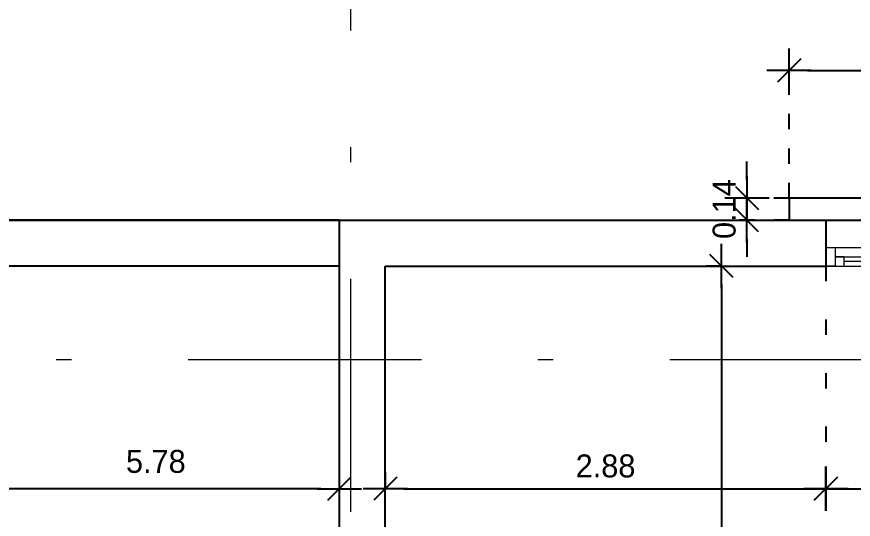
# Model space of a CAD drawing. Header units: metres. Extents: x 0 to 435, y 0 to 273.
# Drawn here: x 39.96 to 45.43, y 244.8 to 248.09 of the extents above; entities that cross this region are included whole.
import ezdxf

# ---------------------------------------------------------------- set-up
doc = ezdxf.new("R2010")
doc.units = ezdxf.units.M
doc.header["$MEASUREMENT"] = 0
for name, pattern in [('B4-PLANS$0$DASHDOT', [25.4, 12.7, -6.35, 0, -6.35]), ('B4-PLANS$0$DOT2', [0.125, 0, -0.125]), ('DOT2', [0.125, 0, -0.125])]:
    doc.linetypes.add(name, pattern=pattern)
doc.layers.get('0').update_dxf_attribs({"plot": 0})
for name, color, linetype in [('A-EDM', 2, 'Continuous'), ('A-IDM', 221, 'Continuous'), ('A-STONE', 2, 'Continuous'), ('A-WIN', 3, 'Continuous'), ('A-WL', 7, 'Continuous'), ('Dim License', 2, 'Continuous'), ('Slab', 3, 'Continuous')]:
    doc.layers.add(name, color=color, linetype=linetype)
doc.layers.add('Dote', color=1, linetype='B4-PLANS$0$DASHDOT', lineweight=15)
doc.styles.add('XARAB', font='xarab.shx')
doc.dimstyles.new('DIM100', dxfattribs={"dimtxt": 0.15, "dimasz": 0.12, "dimexe": 0.1, "dimexo": 0, "dimgap": 0.05, "dimtad": 1, "dimzin": 3, "dimdsep": 46, "dimtxsty": 'XARAB', "dimblk": 'DTICK', "dimcen": 0.09, "dimclrd": 256, "dimclre": 4, "dimclrt": 3, "dimadec": 0, "dimazin": 3, "dimtfac": 1, "dimtix": 1, "dimtmove": 2, "dimatfit": 0, "dimldrblk": 'DTICK', "dimfxl": 0.15, "dimtolj": 1, "dimtzin": 3, "dimlwd": -3, "dimlwe": -3, "dimarcsym": 0})

# ---------------------------------------------------------------- blocks, each defined once
blk = doc.blocks.new('B4-PLANS$0$AXES-B2')
at = {"layer": 'Dote', "ltscale": 0.1}
for p, q in [((0.085, 10.085), (0.085, -26.235)), ((-29.655, 1.775), (30.305, 1.775))]:
    blk.add_line(p, q, dxfattribs=at)
blk = doc.blocks.new('DTICK')
for p, q in [((0, 1.207), (0, -1.207)), ((-1.207, 0), (1.207, 0))]:
    blk.add_line(p, q)
at = {"color": 3}
blk.add_line((-0.629, -0.629), (0.629, 0.629), dxfattribs=at)
blk = doc.blocks.new('*D325')
at = {"layer": 'A-IDM', "color": 4, "linetype": 'DOT2', "lineweight": -3, "ltscale": 2, "transparency": 16777216}
for p, q in [((45.2479, 246.4562), (45.2479, 244.8998)), ((42.3679, 245.1062), (42.3679, 244.8998))]:
    blk.add_line(p, q, dxfattribs=at)
at = {"layer": 'A-IDM', "linetype": 'ByBlock', "lineweight": -3, "ltscale": 2, "transparency": 16777216}
blk.add_line((42.4879, 244.9998), (45.1279, 244.9998), dxfattribs=at)
at = {"layer": 'Defpoints', "color": 0, "linetype": 'ByBlock', "ltscale": 2, "transparency": 16777216}
for p in [(45.2479, 246.4562), (42.3679, 245.1062), (45.2479, 244.9998)]:
    blk.add_point(p, dxfattribs=at)
at = {"layer": 'A-IDM', "linetype": 'ByBlock', "lineweight": -3, "ltscale": 2, "transparency": 16777216, "xscale": 0.12, "yscale": 0.12, "zscale": 0.12, "rotation": 180}
blk.add_blockref('DTICK', (42.3679, 244.9998), dxfattribs=at)
at = {"layer": 'A-IDM', "linetype": 'ByBlock', "lineweight": -3, "ltscale": 2, "transparency": 16777216, "xscale": 0.12, "yscale": 0.12, "zscale": 0.12}
blk.add_blockref('DTICK', (45.2479, 244.9998), dxfattribs=at)
at = {"layer": 'A-IDM', "color": 3, "linetype": 'ByBlock', "ltscale": 2, "transparency": 16777216, "insert": (43.8079, 245.1479), "char_height": 0.15, "attachment_point": 5, "style": 'XARAB'}
blk.add_mtext('\\A1;2.88', dxfattribs=at)
blk = doc.blocks.new('*D326')
at = {"layer": 'A-IDM', "color": 4, "linetype": 'DOT2', "lineweight": -3, "ltscale": 2, "transparency": 16777216}
for p, q in [((45.2479, 246.4562), (45.2479, 244.8998)), ((46.9279, 246.4562), (46.9279, 244.8998))]:
    blk.add_line(p, q, dxfattribs=at)
at = {"layer": 'A-IDM', "linetype": 'ByBlock', "lineweight": -3, "ltscale": 2, "transparency": 16777216}
blk.add_line((45.3679, 244.9998), (46.8079, 244.9998), dxfattribs=at)
at = {"layer": 'Defpoints', "color": 0, "linetype": 'ByBlock', "ltscale": 2, "transparency": 16777216}
for p in [(45.2479, 246.4562), (46.9279, 246.4562), (46.9279, 244.9998)]:
    blk.add_point(p, dxfattribs=at)
at = {"layer": 'A-IDM', "linetype": 'ByBlock', "lineweight": -3, "ltscale": 2, "transparency": 16777216, "xscale": 0.12, "yscale": 0.12, "zscale": 0.12, "rotation": 180}
blk.add_blockref('DTICK', (45.2479, 244.9998), dxfattribs=at)
at = {"layer": 'A-IDM', "linetype": 'ByBlock', "lineweight": -3, "ltscale": 2, "transparency": 16777216, "xscale": 0.12, "yscale": 0.12, "zscale": 0.12}
blk.add_blockref('DTICK', (46.9279, 244.9998), dxfattribs=at)
at = {"layer": 'A-IDM', "color": 3, "linetype": 'ByBlock', "ltscale": 2, "transparency": 16777216, "insert": (46.0879, 245.1481), "char_height": 0.15, "attachment_point": 5, "style": 'XARAB'}
blk.add_mtext('\\A1;1.68', dxfattribs=at)
blk = doc.blocks.new('*D509')
at = {"layer": 'A-IDM', "color": 4, "linetype": 'DOT2', "lineweight": -3, "ltscale": 2, "transparency": 16777216}
for p, q in [((44.5656, 246.4562), (44.4656, 246.4562)), ((44.5656, 241.4762), (44.4656, 241.4762))]:
    blk.add_line(p, q, dxfattribs=at)
at = {"layer": 'A-IDM', "linetype": 'ByBlock', "lineweight": -3, "ltscale": 2, "transparency": 16777216}
blk.add_line((44.5656, 246.3362), (44.5656, 241.5962), dxfattribs=at)
at = {"layer": 'Defpoints', "color": 0, "linetype": 'ByBlock', "ltscale": 2, "transparency": 16777216}
for p in [(44.5656, 246.4562), (44.5656, 241.4762), (44.5656, 241.4762)]:
    blk.add_point(p, dxfattribs=at)
at = {"layer": 'A-IDM', "linetype": 'ByBlock', "lineweight": -3, "ltscale": 2, "transparency": 16777216, "xscale": 0.12, "yscale": 0.12, "zscale": 0.12}
for p, rotation in [((44.5656, 246.4562), 90), ((44.5656, 241.4762), 270)]:
    blk.add_blockref('DTICK', p, dxfattribs=dict(at, rotation=rotation))
at = {"layer": 'A-IDM', "color": 3, "linetype": 'ByBlock', "ltscale": 2, "transparency": 16777216, "insert": (44.418, 243.9662), "char_height": 0.15, "attachment_point": 5, "rotation": 90, "style": 'XARAB'}
blk.add_mtext('\\A1;4.98', dxfattribs=at)
blk = doc.blocks.new('B4-PLANS$0$FFFF')
at = {"lineweight": 0}
for p, q in [((450.3394, -13.7165, 0), (451.0144, -13.7165, 0)), ((451.6894, -13.7165, 0), (451.0144, -13.7165, 0)), ((451.0644, -13.7415, 0), (451.6394, -13.7415, 0)), ((452.3094, -13.7165, 0), (452.9844, -13.7165, 0)), ((452.9344, -13.7415, 0), (452.3594, -13.7415, 0)), ((453.6594, -13.7165, 0), (452.9844, -13.7165, 0)), ((450.3894, -13.7665, 0), (451.0644, -13.7665, 0)), ((451.0144, -13.7915, 0), (450.4394, -13.7915, 0)), ((451.0644, -13.7665, 0), (451.6394, -13.7665, 0)), ((452.9344, -13.7665, 0), (452.3594, -13.7665, 0)), ((453.6094, -13.7665, 0), (452.9344, -13.7665, 0)), ((452.9844, -13.7915, 0), (453.5594, -13.7915, 0)), ((450.3394, -13.8165, 0), (451.0644, -13.8165, 0)), ((451.7394, -13.8165, 0), (451.0644, -13.8165, 0)), ((452.2594, -13.8165, 0), (452.9344, -13.8165, 0)), ((453.6594, -13.8165, 0), (452.9344, -13.8165, 0))]:
    blk.add_line(p, q, dxfattribs=at)
at = {"lineweight": 0, "elevation": 0}
for points in [[(450.3394, -13.8165), (450.3394, -13.7165), (450.3894, -13.7165), (450.3894, -13.8165)], [(451.0144, -13.7665), (451.0144, -13.7165), (451.0644, -13.7165), (451.0644, -13.7665)], [(451.6394, -13.7665), (451.6394, -13.7165), (451.6894, -13.7165), (451.6894, -13.7665)], [(451.7394, -13.8165), (451.7394, -13.7165), (451.6894, -13.7165), (451.6894, -13.8165)], [(452.2594, -13.8165), (452.2594, -13.7165), (452.3094, -13.7165), (452.3094, -13.8165)], [(452.3594, -13.7665), (452.3594, -13.7165), (452.3094, -13.7165), (452.3094, -13.7665)], [(452.9844, -13.7665), (452.9844, -13.7165), (452.9344, -13.7165), (452.9344, -13.7665)], [(453.6594, -13.8165), (453.6594, -13.7165), (453.6094, -13.7165), (453.6094, -13.8165)], [(450.4394, -13.8165), (450.4394, -13.7665), (450.3894, -13.7665), (450.3894, -13.8165)], [(451.0644, -13.8165), (451.0644, -13.7665), (451.0144, -13.7665), (451.0144, -13.8165)], [(452.9344, -13.8165), (452.9344, -13.7665), (452.9844, -13.7665), (452.9844, -13.8165)], [(453.5594, -13.8165), (453.5594, -13.7665), (453.6094, -13.7665), (453.6094, -13.8165)]]:
    blk.add_lwpolyline(points, close=True, dxfattribs=at)
at = {"layer": 'Dim License', "color": 8, "elevation": 0}
blk.add_lwpolyline([(453.8594, -13.5665), (453.8594, -13.4465), (450.1394, -13.4465), (450.1394, -13.5665)], dxfattribs=at)
blk = doc.blocks.new('*D610')
at = {"layer": 'A-IDM', "color": 4, "linetype": 'DOT2', "lineweight": -3, "ltscale": 2, "transparency": 16777216}
for p, q in [((36.2839, 245.1459), (36.2839, 244.8998)), ((42.0679, 245.1062), (42.0679, 244.8998))]:
    blk.add_line(p, q, dxfattribs=at)
at = {"layer": 'A-IDM', "linetype": 'ByBlock', "lineweight": -3, "ltscale": 2, "transparency": 16777216}
blk.add_line((41.9479, 244.9998), (36.4039, 244.9998), dxfattribs=at)
at = {"layer": 'Defpoints', "color": 0, "linetype": 'ByBlock', "ltscale": 2, "transparency": 16777216}
for p in [(36.2839, 245.1459, 0), (42.0679, 245.1062), (36.2839, 244.9998)]:
    blk.add_point(p, dxfattribs=at)
at = {"layer": 'A-IDM', "linetype": 'ByBlock', "lineweight": -3, "ltscale": 2, "transparency": 16777216, "xscale": 0.12, "yscale": 0.12, "zscale": 0.12, "rotation": 180}
blk.add_blockref('DTICK', (36.2839, 244.9998), dxfattribs=at)
at = {"layer": 'A-IDM', "linetype": 'ByBlock', "lineweight": -3, "ltscale": 2, "transparency": 16777216, "xscale": 0.12, "yscale": 0.12, "zscale": 0.12}
blk.add_blockref('DTICK', (42.0679, 244.9998), dxfattribs=at)
at = {"layer": 'A-IDM', "color": 3, "linetype": 'ByBlock', "ltscale": 2, "transparency": 16777216, "insert": (40.8687, 245.1775), "char_height": 0.15, "attachment_point": 5, "style": 'XARAB'}
blk.add_mtext('\\A1;5.78', dxfattribs=at)
blk = doc.blocks.new('*D662')
at = {"layer": 'A-IDM', "color": 4, "linetype": 'B4-PLANS$0$DOT2', "lineweight": -3, "transparency": 16777216}
for p, q in [((45.0079, 246.9002), (45.0079, 247.8347)), ((49.4719, 246.9002), (49.4719, 247.8347))]:
    blk.add_line(p, q, dxfattribs=at)
at = {"layer": 'A-IDM', "linetype": 'ByBlock', "lineweight": -3, "transparency": 16777216}
blk.add_line((45.1279, 247.7347), (49.3519, 247.7347), dxfattribs=at)
at = {"layer": 'Defpoints', "color": 0, "linetype": 'ByBlock', "transparency": 16777216}
for p in [(49.4719, 247.7347), (45.0079, 246.9002), (49.4719, 246.9002)]:
    blk.add_point(p, dxfattribs=at)
at = {"layer": 'A-IDM', "linetype": 'ByBlock', "lineweight": -3, "transparency": 16777216, "xscale": 0.12, "yscale": 0.12, "zscale": 0.12, "rotation": 180}
blk.add_blockref('DTICK', (45.0079, 247.7347), dxfattribs=at)
at = {"layer": 'A-IDM', "linetype": 'ByBlock', "lineweight": -3, "transparency": 16777216, "xscale": 0.12, "yscale": 0.12, "zscale": 0.12}
blk.add_blockref('DTICK', (49.4719, 247.7347), dxfattribs=at)
at = {"layer": 'A-IDM', "color": 3, "linetype": 'ByBlock', "transparency": 16777216, "insert": (47.2399, 247.883), "char_height": 0.15, "attachment_point": 5, "style": 'XARAB'}
blk.add_mtext('\\A1;4.46', dxfattribs=at)
blk = doc.blocks.new('*D663')
at = {"layer": 'A-IDM', "linetype": 'ByBlock', "lineweight": -3, "transparency": 16777216}
for p, q in [((44.732, 247.0202), (44.732, 247.1402)), ((44.732, 246.9002), (44.732, 246.7562)), ((44.732, 246.6362), (44.732, 246.5162))]:
    blk.add_line(p, q, dxfattribs=at)
at = {"layer": 'A-IDM', "color": 4, "linetype": 'B4-PLANS$0$DOT2', "lineweight": -3, "transparency": 16777216}
for p, q in [((45.0079, 246.9002), (44.632, 246.9002)), ((45.0079, 246.7562), (44.632, 246.7562))]:
    blk.add_line(p, q, dxfattribs=at)
at = {"layer": 'Defpoints', "color": 0, "linetype": 'ByBlock', "transparency": 16777216}
for p in [(45.0079, 246.9002), (44.732, 246.7562), (45.0079, 246.7562)]:
    blk.add_point(p, dxfattribs=at)
at = {"layer": 'A-IDM', "linetype": 'ByBlock', "lineweight": -3, "transparency": 16777216, "xscale": 0.12, "yscale": 0.12, "zscale": 0.12}
for p, rotation in [((44.732, 246.9002), 270), ((44.732, 246.7562), 90)]:
    blk.add_blockref('DTICK', p, dxfattribs=dict(at, rotation=rotation))
at = {"layer": 'A-IDM', "color": 3, "linetype": 'ByBlock', "transparency": 16777216, "insert": (44.5839, 246.8282), "char_height": 0.15, "attachment_point": 5, "rotation": 90, "style": 'XARAB'}
blk.add_mtext('\\A1;0.14', dxfattribs=at)

msp = doc.modelspace()

# ---------------------------------------------------------------- linework, layer by layer
at = {"layer": 'A-STONE'}
for p, q in [((42.0679, 246.7562, 0), (35.9839, 246.7562, 0)), ((42.0679, 246.4562, 0), (36.2839, 246.4562, 0))]:
    msp.add_line(p, q, dxfattribs=at)
at = {"layer": 'A-WL'}
for p, q in [((42.0679, 246.7562), (45.2479, 246.7562)), ((42.0679, 246.7562), (42.0679, 244.6562)), ((45.2479, 246.7562), (45.2479, 246.4562)), ((42.3679, 246.4562), (45.2479, 246.4562)), ((42.3679, 244.6562), (42.3679, 246.4562))]:
    msp.add_line(p, q, dxfattribs=at)
at = {"layer": 'Slab'}
msp.add_lwpolyline([(35.9839, 246.7562), (61.8199, 246.7562), (61.8199, 245.9162), (65.3182, 245.9162), (66.4399, 244.641), (66.4399, 241.4642), (68.8639, 241.4642), (68.8639, 228.8882), (66.4399, 228.8882), (66.4399, 225.5248), (64.3073, 223.3922), (61.8199, 223.3922), (61.8199, 222.6225), (60.4896, 221.2922), (35.9839, 221.2922)], dxfattribs=at)

# ---------------------------------------------------------------- block references
at = {"layer": 'A-EDM', "linetype": 'ByBlock', "ltscale": 2, "xscale": 1.2, "yscale": 1.2, "zscale": 1.2}
msp.add_blockref('B4-PLANS$0$AXES-B2', (42.0379, 243.7142), dxfattribs=at)
at = {"layer": 'A-WIN', "xscale": 1.2, "yscale": 1.2, "zscale": 1.2}
msp.add_blockref('B4-PLANS$0$FFFF', (-495.1594, 263.036, 0), dxfattribs=at)

# ---------------------------------------------------------------- dimensions: what is measured, and where the dimension line sits
at = {"layer": 'A-IDM', "linetype": 'ByBlock'}
dim = msp.add_linear_dim(base=(49.4719, 247.7347), p1=(45.0079, 246.9002), p2=(49.4719, 246.9002), dimstyle='DIM100', override={"dimfxl": 0.15}, dxfattribs=at)
dim.commit()
dim.dimension.update_dxf_attribs({"geometry": '*D662', "text_midpoint": (47.2399, 247.883)})
dim = msp.add_linear_dim(base=(44.732, 246.7562), p1=(45.0079, 246.9002), p2=(45.0079, 246.7562), angle=90, dimstyle='DIM100', override={"dimfxl": 0.15}, dxfattribs=at)
dim.commit()
dim.dimension.update_dxf_attribs({"geometry": '*D663', "text_midpoint": (44.5839, 246.8282)})
at = {"layer": 'A-IDM', "linetype": 'ByBlock', "ltscale": 2}
dim = msp.add_linear_dim(base=(44.5656, 241.4762), p1=(44.5656, 246.4562), p2=(44.5656, 241.4762), angle=90, dimstyle='DIM100', dxfattribs=at)
dim.commit()
dim.dimension.update_dxf_attribs({"geometry": '*D509', "text_midpoint": (44.418, 243.9662)})
for base, p1, p2, picture, middle in [((45.2479, 244.9998), (42.3679, 245.1062), (45.2479, 246.4562), '*D325', (43.8079, 245.1479)), ((46.9279, 244.9998), (45.2479, 246.4562), (46.9279, 246.4562), '*D326', (46.0879, 245.1481))]:
    dim = msp.add_linear_dim(base=base, p1=p1, p2=p2, dimstyle='DIM100', dxfattribs=at)
    dim.commit()
    dim.dimension.update_dxf_attribs({"geometry": picture, "text_midpoint": middle})
dim = msp.add_linear_dim(base=(36.2839, 244.9998), p1=(42.0679, 245.1062), p2=(36.2839, 245.1459, 0), dimstyle='DIM100', dxfattribs=at)
dim.commit()
dim.dimension.update_dxf_attribs({"geometry": '*D610', "text_midpoint": (40.8687, 245.1775), "dimtype": 160})

doc.saveas('drawing.dxf')
